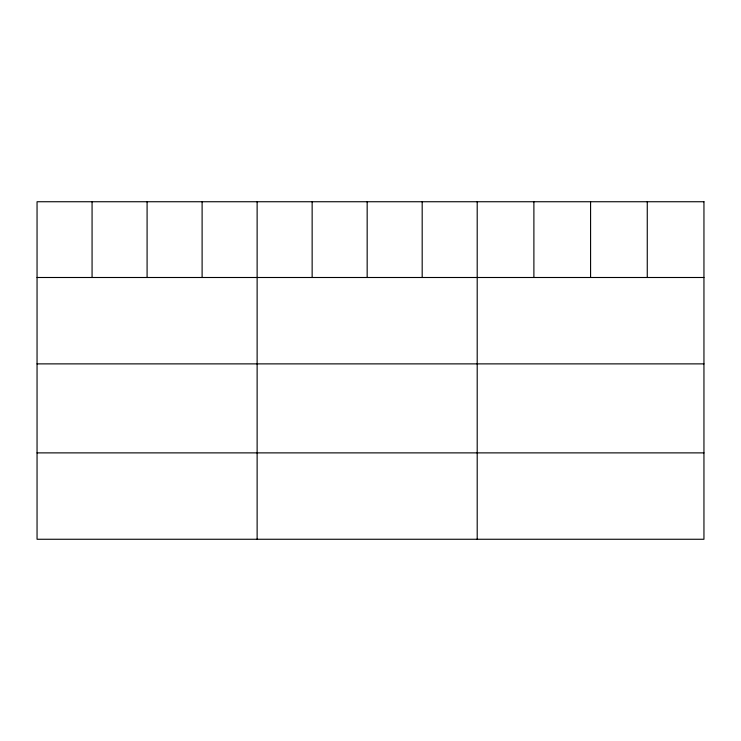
<?xml version="1.0" encoding="UTF-8"?>
<svg xmlns="http://www.w3.org/2000/svg" width="741" height="741" viewBox="0 0 741 741"><rect width="100%" height="100%" fill="white"/><g stroke="black" fill="none" stroke-linecap="round" stroke-linejoin="round"><path stroke-width="1.11" d="M37.05 277.495L703.95 277.495M37.05 363.877L703.95 363.877M37.05 452.881L703.95 452.881M647.264 201.737L647.264 277.495M590.577 201.737L590.577 277.495M533.89 201.737L533.89 277.495M477.204 201.737L477.204 539.263M422.185 201.737L422.185 277.495M367.166 201.737L367.166 277.495M312.146 201.737L312.146 277.495M257.127 201.737L257.127 539.263M202.108 201.737L202.108 277.495M147.089 201.737L147.089 277.495M92.069 201.737L92.069 277.495M703.95 201.737L37.05 201.737L37.05 539.263L703.95 539.263L703.95 201.737"/></g></svg>
